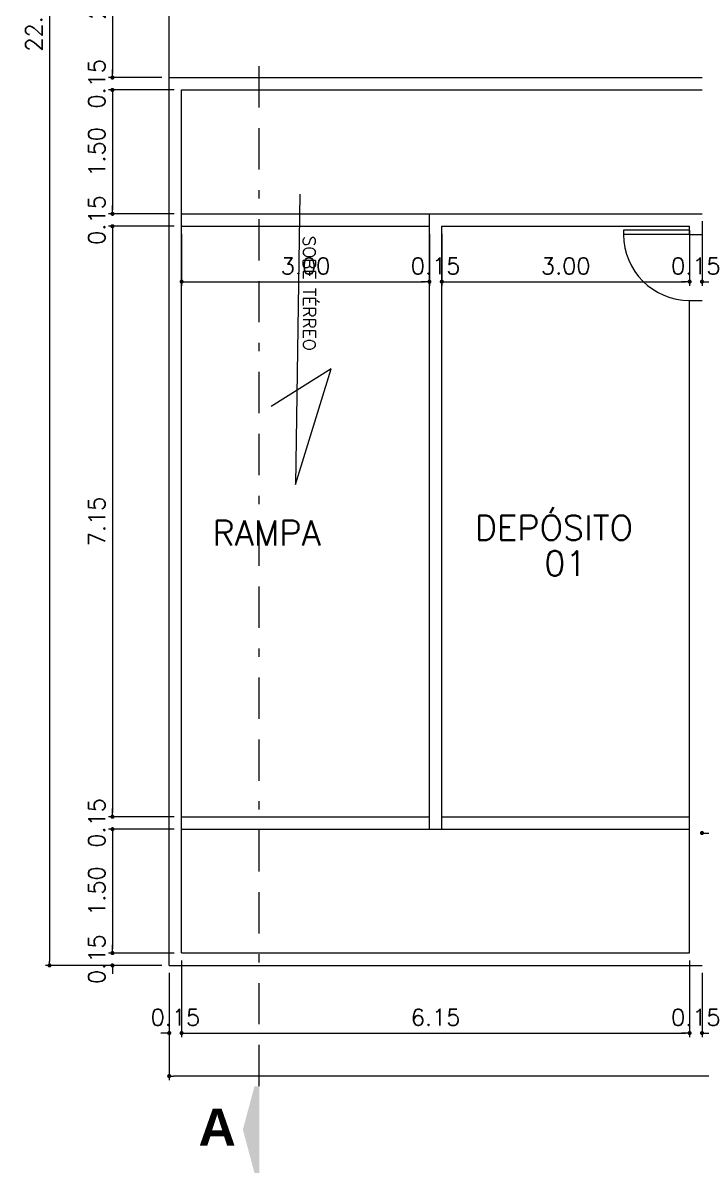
# Model space of a CAD drawing. Extents: x -151 to -2, y -18 to 162.
# Drawn here: x -149.48 to -141.26, y 95.77 to 109.7 of the extents above; entities that cross this region are included whole.
import ezdxf

# ---------------------------------------------------------------- set-up
doc = ezdxf.new("R2010")
doc.units = 0
doc.header["$MEASUREMENT"] = 0
doc.linetypes.add('BORDER', pattern=[1.75, 0.5, -0.25, 0.5, -0.25, 0, -0.25])
doc.layers.get('0').update_dxf_attribs({"linetype": 'CONTINUOUS'})
doc.layers.get('DEFPOINTS').update_dxf_attribs({"linetype": 'CONTINUOUS'})
for name, color, linetype in [('ALVENARIA', 7, 'CONTINUOUS'), ('ALVENARIA1', 44, 'CONTINUOUS'), ('CORTE', 6, 'CONTINUOUS'), ('COTA', 1, 'CONTINUOUS'), ('JAPOR', 142, 'CONTINUOUS'), ('TEXTO2', 40, 'CONTINUOUS'), ('TEXTO4', 4, 'CONTINUOUS'), ('TEXTO5', 5, 'CONTINUOUS')]:
    doc.layers.add(name, color=color, linetype=linetype)
doc.styles.add('SANSSERIFBOLD', font='sasb____.pfb')
doc.styles.add('SIMPLEX', font='SIMPLEX.SHX')
doc.styles.get("Standard").update_dxf_attribs({"font": 'TXT.shx', "height": 0.2})
doc.dimstyles.new('DIM100', dxfattribs={"dimtxt": 0.18, "dimasz": 0.05, "dimexe": 0.05, "dimexo": 0.09, "dimgap": 0.09, "dimtad": 1, "dimzin": 0, "dimdsep": 46, "dimtxsty": 'Standard', "dimblk": 'DOT', "dimblk1": 'DOT', "dimblk2": 'DOT', "dimsah": 1, "dimcen": 0.09, "dimadec": 0, "dimazin": 0, "dimtfac": 1, "dimtix": 1, "dimtofl": 0, "dimtmove": 2, "dimatfit": 3, "dimldrblk": 'DOT', "dimfxl": 1, "dimtolj": 1, "dimtzin": 0, "dimarcsym": 0})

# ---------------------------------------------------------------- blocks, each defined once
blk = doc.blocks.new('SETA')
at = {"layer": 'COTA'}
for points in [[(-150, 0), (0, 0), (-75, 28.2)], [(-150, 0), (-75, 28.2), (-150, 8.1)], [(-75, 28.2), (0, 0), (0, 8.1)]]:
    blk.add_solid(points, dxfattribs=at)
blk = doc.blocks.new('DOT')
at = {"layer": 'ALVENARIA', "color": 0, "linetype": 'ByBlock'}
blk.add_line((-0.5, 0), (-1, 0), dxfattribs=at)
at = {"layer": 'ALVENARIA', "color": 0, "linetype": 'ByBlock', "const_width": 0.5}
blk.add_lwpolyline([(-0.25, 0, 1), (0.25, 0, 1)], format="xyb", close=True, dxfattribs=at)
blk = doc.blocks.new('*D83')
at = {"color": 0, "linetype": 'ByBlock'}
for p, q in [((-149.395, 79.612), (-149.395, 77.712)), ((-148.798, 77.662), (-149.445, 77.662))]:
    blk.add_line(p, q, dxfattribs=at)
at = {"layer": 'DEFPOINTS', "color": 0, "linetype": 'ByBlock'}
for p in [(-148.708, 79.662), (-149.395, 77.662), (-148.708, 77.662)]:
    blk.add_point(p, dxfattribs=at)
at = {"color": 0, "linetype": 'ByBlock', "xscale": 0.05, "yscale": 0.05, "zscale": 0.05}
for p, rotation in [((-149.395, 79.662), 90), ((-149.395, 77.662), 270)]:
    blk.add_blockref('DOT', p, dxfattribs=dict(at, rotation=rotation))
at = {"color": 0, "linetype": 'ByBlock', "insert": (-149.585, 78.662), "char_height": 0.2, "attachment_point": 5, "rotation": 90}
blk.add_mtext('\\A1;2.00', dxfattribs=at)
blk = doc.blocks.new('*D84')
at = {"color": 0, "linetype": 'ByBlock'}
for p, q in [((-149.395, 77.712), (-149.395, 77.762)), ((-148.648, 77.512), (-149.445, 77.512)), ((-149.395, 77.462), (-149.395, 77.412))]:
    blk.add_line(p, q, dxfattribs=at)
at = {"layer": 'DEFPOINTS', "color": 0, "linetype": 'ByBlock'}
for p in [(-148.708, 77.662), (-149.395, 77.512), (-148.558, 77.512)]:
    blk.add_point(p, dxfattribs=at)
at = {"color": 0, "linetype": 'ByBlock', "xscale": 0.05, "yscale": 0.05, "zscale": 0.05}
for p, rotation in [((-149.395, 77.662), 270), ((-149.395, 77.512), 90)]:
    blk.add_blockref('DOT', p, dxfattribs=dict(at, rotation=rotation))
at = {"color": 0, "linetype": 'ByBlock', "insert": (-149.585, 77.587), "char_height": 0.2, "attachment_point": 5, "rotation": 90}
blk.add_mtext('\\A1;0.15', dxfattribs=at)
blk = doc.blocks.new('*D85')
at = {"color": 0, "linetype": 'ByBlock'}
for p, q in [((-149.395, 77.462), (-149.395, 76.062)), ((-148.648, 76.012), (-149.445, 76.012))]:
    blk.add_line(p, q, dxfattribs=at)
at = {"layer": 'DEFPOINTS', "color": 0, "linetype": 'ByBlock'}
for p in [(-148.558, 77.512), (-149.395, 76.012), (-148.558, 76.012)]:
    blk.add_point(p, dxfattribs=at)
at = {"color": 0, "linetype": 'ByBlock', "xscale": 0.05, "yscale": 0.05, "zscale": 0.05}
for p, rotation in [((-149.395, 77.512), 90), ((-149.395, 76.012), 270)]:
    blk.add_blockref('DOT', p, dxfattribs=dict(at, rotation=rotation))
at = {"color": 0, "linetype": 'ByBlock', "insert": (-149.585, 76.762), "char_height": 0.2, "attachment_point": 5, "rotation": 90}
blk.add_mtext('\\A1;1.50', dxfattribs=at)
blk = doc.blocks.new('*D86')
at = {"color": 0, "linetype": 'ByBlock'}
for p, q in [((-149.395, 76.062), (-149.395, 76.112)), ((-148.648, 75.862), (-149.445, 75.862)), ((-149.395, 75.812), (-149.395, 75.762))]:
    blk.add_line(p, q, dxfattribs=at)
at = {"layer": 'DEFPOINTS', "color": 0, "linetype": 'ByBlock'}
for p in [(-148.558, 76.012), (-149.395, 75.862), (-148.558, 75.862)]:
    blk.add_point(p, dxfattribs=at)
at = {"color": 0, "linetype": 'ByBlock', "xscale": 0.05, "yscale": 0.05, "zscale": 0.05}
for p, rotation in [((-149.395, 76.012), 270), ((-149.395, 75.862), 90)]:
    blk.add_blockref('DOT', p, dxfattribs=dict(at, rotation=rotation))
at = {"color": 0, "linetype": 'ByBlock', "insert": (-149.585, 75.937), "char_height": 0.2, "attachment_point": 5, "rotation": 90}
blk.add_mtext('\\A1;0.15', dxfattribs=at)
blk = doc.blocks.new('*D87')
at = {"color": 0, "linetype": 'ByBlock'}
for p, q in [((-149.395, 75.812), (-149.395, 68.762)), ((-148.648, 68.712), (-149.445, 68.712))]:
    blk.add_line(p, q, dxfattribs=at)
at = {"layer": 'DEFPOINTS', "color": 0, "linetype": 'ByBlock'}
for p in [(-148.558, 75.862), (-149.395, 68.712), (-148.558, 68.712)]:
    blk.add_point(p, dxfattribs=at)
at = {"color": 0, "linetype": 'ByBlock', "xscale": 0.05, "yscale": 0.05, "zscale": 0.05}
for p, rotation in [((-149.395, 75.862), 90), ((-149.395, 68.712), 270)]:
    blk.add_blockref('DOT', p, dxfattribs=dict(at, rotation=rotation))
at = {"color": 0, "linetype": 'ByBlock', "insert": (-149.585, 72.287), "char_height": 0.2, "attachment_point": 5, "rotation": 90}
blk.add_mtext('\\A1;7.15', dxfattribs=at)
blk = doc.blocks.new('*D88')
at = {"color": 0, "linetype": 'ByBlock'}
for p, q in [((-149.395, 68.762), (-149.395, 68.812)), ((-148.648, 68.562), (-149.445, 68.562)), ((-149.395, 68.512), (-149.395, 68.462))]:
    blk.add_line(p, q, dxfattribs=at)
at = {"layer": 'DEFPOINTS', "color": 0, "linetype": 'ByBlock'}
for p in [(-148.558, 68.712), (-149.395, 68.562), (-148.558, 68.562)]:
    blk.add_point(p, dxfattribs=at)
at = {"color": 0, "linetype": 'ByBlock', "xscale": 0.05, "yscale": 0.05, "zscale": 0.05}
for p, rotation in [((-149.395, 68.712), 270), ((-149.395, 68.562), 90)]:
    blk.add_blockref('DOT', p, dxfattribs=dict(at, rotation=rotation))
at = {"color": 0, "linetype": 'ByBlock', "insert": (-149.585, 68.637), "char_height": 0.2, "attachment_point": 5, "rotation": 90}
blk.add_mtext('\\A1;0.15', dxfattribs=at)
blk = doc.blocks.new('*D89')
at = {"color": 0, "linetype": 'ByBlock'}
for p, q in [((-149.395, 68.512), (-149.395, 67.112)), ((-148.648, 67.062), (-149.445, 67.062))]:
    blk.add_line(p, q, dxfattribs=at)
at = {"layer": 'DEFPOINTS', "color": 0, "linetype": 'ByBlock'}
for p in [(-148.558, 68.562), (-149.395, 67.062), (-148.558, 67.062)]:
    blk.add_point(p, dxfattribs=at)
at = {"color": 0, "linetype": 'ByBlock', "xscale": 0.05, "yscale": 0.05, "zscale": 0.05}
for p, rotation in [((-149.395, 68.562), 90), ((-149.395, 67.062), 270)]:
    blk.add_blockref('DOT', p, dxfattribs=dict(at, rotation=rotation))
at = {"color": 0, "linetype": 'ByBlock', "insert": (-149.585, 67.812), "char_height": 0.2, "attachment_point": 5, "rotation": 90}
blk.add_mtext('\\A1;1.50', dxfattribs=at)
blk = doc.blocks.new('*D90')
at = {"color": 0, "linetype": 'ByBlock'}
for p, q in [((-149.395, 67.112), (-149.395, 67.162)), ((-148.798, 66.912), (-149.445, 66.912)), ((-149.395, 66.862), (-149.395, 66.812))]:
    blk.add_line(p, q, dxfattribs=at)
at = {"layer": 'DEFPOINTS', "color": 0, "linetype": 'ByBlock'}
for p in [(-148.558, 67.062), (-149.395, 66.912), (-148.708, 66.912)]:
    blk.add_point(p, dxfattribs=at)
at = {"color": 0, "linetype": 'ByBlock', "xscale": 0.05, "yscale": 0.05, "zscale": 0.05}
for p, rotation in [((-149.395, 67.062), 270), ((-149.395, 66.912), 90)]:
    blk.add_blockref('DOT', p, dxfattribs=dict(at, rotation=rotation))
at = {"color": 0, "linetype": 'ByBlock', "insert": (-149.585, 66.987), "char_height": 0.2, "attachment_point": 5, "rotation": 90}
blk.add_mtext('\\A1;0.15', dxfattribs=at)
blk = doc.blocks.new('*D91')
at = {"color": 0, "linetype": 'ByBlock'}
for p, q in [((-148.798, 89.812), (-150.207, 89.812)), ((-150.157, 89.762), (-150.157, 66.962)), ((-148.798, 66.912), (-150.207, 66.912))]:
    blk.add_line(p, q, dxfattribs=at)
at = {"layer": 'DEFPOINTS', "color": 0, "linetype": 'ByBlock'}
for p in [(-148.708, 89.812), (-150.157, 66.912), (-148.708, 66.912)]:
    blk.add_point(p, dxfattribs=at)
at = {"color": 0, "linetype": 'ByBlock', "xscale": 0.05, "yscale": 0.05, "zscale": 0.05}
for p, rotation in [((-150.157, 89.812), 90), ((-150.157, 66.912), 270)]:
    blk.add_blockref('DOT', p, dxfattribs=dict(at, rotation=rotation))
at = {"color": 0, "linetype": 'ByBlock', "insert": (-150.347, 78.362), "char_height": 0.2, "attachment_point": 5, "rotation": 90}
blk.add_mtext('\\A1;22.90', dxfattribs=at)
blk = doc.blocks.new('*D92')
at = {"color": 0, "linetype": 'ByBlock'}
for p, q in [((-148.558, 75.772), (-148.558, 75.141)), ((-145.558, 75.772), (-145.558, 75.141)), ((-148.508, 75.191), (-145.608, 75.191))]:
    blk.add_line(p, q, dxfattribs=at)
at = {"layer": 'DEFPOINTS', "color": 0, "linetype": 'ByBlock'}
for p in [(-148.558, 75.862), (-145.558, 75.862), (-145.558, 75.191)]:
    blk.add_point(p, dxfattribs=at)
at = {"color": 0, "linetype": 'ByBlock', "xscale": 0.05, "yscale": 0.05, "zscale": 0.05, "rotation": 180}
blk.add_blockref('DOT', (-148.558, 75.191), dxfattribs=at)
at = {"color": 0, "linetype": 'ByBlock', "xscale": 0.05, "yscale": 0.05, "zscale": 0.05}
blk.add_blockref('DOT', (-145.558, 75.191), dxfattribs=at)
at = {"color": 0, "linetype": 'ByBlock', "insert": (-147.058, 75.381), "char_height": 0.2, "attachment_point": 5}
blk.add_mtext('\\A1;3.00', dxfattribs=at)
blk = doc.blocks.new('*D93')
at = {"color": 0, "linetype": 'ByBlock'}
for p, q in [((-145.408, 75.772), (-145.408, 75.141)), ((-145.608, 75.191), (-145.658, 75.191)), ((-145.358, 75.191), (-145.308, 75.191))]:
    blk.add_line(p, q, dxfattribs=at)
at = {"layer": 'DEFPOINTS', "color": 0, "linetype": 'ByBlock'}
for p in [(-145.558, 75.862), (-145.408, 75.862), (-145.408, 75.191)]:
    blk.add_point(p, dxfattribs=at)
at = {"color": 0, "linetype": 'ByBlock', "xscale": 0.05, "yscale": 0.05, "zscale": 0.05}
blk.add_blockref('DOT', (-145.558, 75.191), dxfattribs=at)
at = {"color": 0, "linetype": 'ByBlock', "xscale": 0.05, "yscale": 0.05, "zscale": 0.05, "rotation": 180}
blk.add_blockref('DOT', (-145.408, 75.191), dxfattribs=at)
at = {"color": 0, "linetype": 'ByBlock', "insert": (-145.483, 75.381), "char_height": 0.2, "attachment_point": 5}
blk.add_mtext('\\A1;0.15', dxfattribs=at)
blk = doc.blocks.new('*D94')
at = {"color": 0, "linetype": 'ByBlock'}
for p, q in [((-142.408, 75.772), (-142.408, 75.141)), ((-145.358, 75.191), (-142.458, 75.191))]:
    blk.add_line(p, q, dxfattribs=at)
at = {"layer": 'DEFPOINTS', "color": 0, "linetype": 'ByBlock'}
for p in [(-145.408, 75.862), (-142.408, 75.862), (-142.408, 75.191)]:
    blk.add_point(p, dxfattribs=at)
at = {"color": 0, "linetype": 'ByBlock', "xscale": 0.05, "yscale": 0.05, "zscale": 0.05, "rotation": 180}
blk.add_blockref('DOT', (-145.408, 75.191), dxfattribs=at)
at = {"color": 0, "linetype": 'ByBlock', "xscale": 0.05, "yscale": 0.05, "zscale": 0.05}
blk.add_blockref('DOT', (-142.408, 75.191), dxfattribs=at)
at = {"color": 0, "linetype": 'ByBlock', "insert": (-143.908, 75.381), "char_height": 0.2, "attachment_point": 5}
blk.add_mtext('\\A1;3.00', dxfattribs=at)
blk = doc.blocks.new('*D95')
at = {"color": 0, "linetype": 'ByBlock'}
for p, q in [((-142.258, 75.922), (-142.258, 75.141)), ((-142.458, 75.191), (-142.508, 75.191)), ((-142.208, 75.191), (-142.158, 75.191))]:
    blk.add_line(p, q, dxfattribs=at)
at = {"layer": 'DEFPOINTS', "color": 0, "linetype": 'ByBlock'}
for p in [(-142.258, 76.012), (-142.408, 75.862), (-142.258, 75.191)]:
    blk.add_point(p, dxfattribs=at)
at = {"color": 0, "linetype": 'ByBlock', "xscale": 0.05, "yscale": 0.05, "zscale": 0.05}
blk.add_blockref('DOT', (-142.408, 75.191), dxfattribs=at)
at = {"color": 0, "linetype": 'ByBlock', "xscale": 0.05, "yscale": 0.05, "zscale": 0.05, "rotation": 180}
blk.add_blockref('DOT', (-142.258, 75.191), dxfattribs=at)
at = {"color": 0, "linetype": 'ByBlock', "insert": (-142.333, 75.381), "char_height": 0.2, "attachment_point": 5}
blk.add_mtext('\\A1;0.15', dxfattribs=at)
blk = doc.blocks.new('*D203')
at = {"color": 0, "linetype": 'ByBlock'}
for p, q in [((-148.578, 66.972), (-148.578, 66.043)), ((-148.778, 66.093), (-148.828, 66.093)), ((-148.528, 66.093), (-148.478, 66.093))]:
    blk.add_line(p, q, dxfattribs=at)
at = {"layer": 'DEFPOINTS', "color": 0, "linetype": 'ByBlock'}
for p in [(-148.578, 67.062), (-148.728, 66.912), (-148.578, 66.093)]:
    blk.add_point(p, dxfattribs=at)
at = {"color": 0, "linetype": 'ByBlock', "xscale": 0.05, "yscale": 0.05, "zscale": 0.05}
blk.add_blockref('DOT', (-148.728, 66.093), dxfattribs=at)
at = {"color": 0, "linetype": 'ByBlock', "xscale": 0.05, "yscale": 0.05, "zscale": 0.05, "rotation": 180}
blk.add_blockref('DOT', (-148.578, 66.093), dxfattribs=at)
at = {"color": 0, "linetype": 'ByBlock', "insert": (-148.653, 66.283), "char_height": 0.2, "attachment_point": 5}
blk.add_mtext('\\A1;0.15', dxfattribs=at)
blk = doc.blocks.new('*D204')
at = {"color": 0, "linetype": 'ByBlock'}
for p, q in [((-142.428, 66.972), (-142.428, 66.043)), ((-148.528, 66.093), (-142.478, 66.093))]:
    blk.add_line(p, q, dxfattribs=at)
at = {"layer": 'DEFPOINTS', "color": 0, "linetype": 'ByBlock'}
for p in [(-148.578, 67.062), (-142.428, 67.062), (-142.428, 66.093)]:
    blk.add_point(p, dxfattribs=at)
at = {"color": 0, "linetype": 'ByBlock', "xscale": 0.05, "yscale": 0.05, "zscale": 0.05, "rotation": 180}
blk.add_blockref('DOT', (-148.578, 66.093), dxfattribs=at)
at = {"color": 0, "linetype": 'ByBlock', "xscale": 0.05, "yscale": 0.05, "zscale": 0.05}
blk.add_blockref('DOT', (-142.428, 66.093), dxfattribs=at)
at = {"color": 0, "linetype": 'ByBlock', "insert": (-145.503, 66.283), "char_height": 0.2, "attachment_point": 5}
blk.add_mtext('\\A1;6.15', dxfattribs=at)
blk = doc.blocks.new('*D205')
at = {"color": 0, "linetype": 'ByBlock'}
for p, q in [((-142.278, 66.822), (-142.278, 66.043)), ((-142.478, 66.093), (-142.528, 66.093)), ((-142.228, 66.093), (-142.178, 66.093))]:
    blk.add_line(p, q, dxfattribs=at)
at = {"layer": 'DEFPOINTS', "color": 0, "linetype": 'ByBlock'}
for p in [(-142.428, 67.062), (-142.278, 66.912), (-142.278, 66.093)]:
    blk.add_point(p, dxfattribs=at)
at = {"color": 0, "linetype": 'ByBlock', "xscale": 0.05, "yscale": 0.05, "zscale": 0.05}
blk.add_blockref('DOT', (-142.428, 66.093), dxfattribs=at)
at = {"color": 0, "linetype": 'ByBlock', "xscale": 0.05, "yscale": 0.05, "zscale": 0.05, "rotation": 180}
blk.add_blockref('DOT', (-142.278, 66.093), dxfattribs=at)
at = {"color": 0, "linetype": 'ByBlock', "insert": (-142.353, 66.283), "char_height": 0.2, "attachment_point": 5}
blk.add_mtext('\\A1;0.15', dxfattribs=at)
blk = doc.blocks.new('*D206')
at = {"color": 0, "linetype": 'ByBlock'}
for p, q in [((-138.978, 66.822), (-138.978, 66.043)), ((-142.228, 66.093), (-139.028, 66.093))]:
    blk.add_line(p, q, dxfattribs=at)
at = {"layer": 'DEFPOINTS', "color": 0, "linetype": 'ByBlock'}
for p in [(-142.278, 66.912), (-138.978, 66.912), (-138.978, 66.093)]:
    blk.add_point(p, dxfattribs=at)
at = {"color": 0, "linetype": 'ByBlock', "xscale": 0.05, "yscale": 0.05, "zscale": 0.05, "rotation": 180}
blk.add_blockref('DOT', (-142.278, 66.093), dxfattribs=at)
at = {"color": 0, "linetype": 'ByBlock', "xscale": 0.05, "yscale": 0.05, "zscale": 0.05}
blk.add_blockref('DOT', (-138.978, 66.093), dxfattribs=at)
at = {"color": 0, "linetype": 'ByBlock', "insert": (-140.628, 66.283), "char_height": 0.2, "attachment_point": 5}
blk.add_mtext('\\A1;3.30', dxfattribs=at)
blk = doc.blocks.new('*D234')
at = {"color": 0, "linetype": 'ByBlock'}
for p, q in [((-148.728, 66.822), (-148.728, 65.522)), ((-90.733, 65.572), (-148.678, 65.572))]:
    blk.add_line(p, q, dxfattribs=at)
at = {"layer": 'DEFPOINTS', "color": 0, "linetype": 'ByBlock'}
for p in [(-148.728, 66.912), (-90.683, 66.912), (-148.728, 65.572)]:
    blk.add_point(p, dxfattribs=at)
at = {"color": 0, "linetype": 'ByBlock', "xscale": 0.05, "yscale": 0.05, "zscale": 0.05, "rotation": 180}
blk.add_blockref('DOT', (-148.728, 65.572), dxfattribs=at)
at = {"color": 0, "linetype": 'ByBlock', "xscale": 0.05, "yscale": 0.05, "zscale": 0.05}
blk.add_blockref('DOT', (-90.683, 65.572), dxfattribs=at)
at = {"color": 0, "linetype": 'ByBlock', "insert": (-119.705, 65.762), "char_height": 0.2, "attachment_point": 5}
blk.add_mtext('\\A1;58.05', dxfattribs=at)
blk = doc.blocks.new('*D235')
at = {"color": 0, "linetype": 'ByBlock'}
for p, q in [((-140.128, 68.972), (-140.128, 68.465)), ((-142.228, 68.515), (-140.178, 68.515))]:
    blk.add_line(p, q, dxfattribs=at)
at = {"layer": 'DEFPOINTS', "color": 0, "linetype": 'ByBlock'}
for p in [(-142.278, 69.062), (-140.128, 69.062), (-140.128, 68.515)]:
    blk.add_point(p, dxfattribs=at)
at = {"color": 0, "linetype": 'ByBlock', "xscale": 0.05, "yscale": 0.05, "zscale": 0.05, "rotation": 180}
blk.add_blockref('DOT', (-142.278, 68.515), dxfattribs=at)
at = {"color": 0, "linetype": 'ByBlock', "xscale": 0.05, "yscale": 0.05, "zscale": 0.05}
blk.add_blockref('DOT', (-140.128, 68.515), dxfattribs=at)
at = {"color": 0, "linetype": 'ByBlock', "insert": (-141.203, 68.705), "char_height": 0.2, "attachment_point": 5}
blk.add_mtext('\\A1;2.15', dxfattribs=at)

msp = doc.modelspace()

# ---------------------------------------------------------------- linework, layer by layer
at = {"layer": 'ALVENARIA'}
for p, q in [((-147.707, 109.039), (-141.257, 109.039)), ((-147.707, 98.289), (-147.707, 109.039)), ((-147.557, 108.889), (-141.257, 108.889)), ((-147.557, 107.389), (-147.557, 108.889)), ((-147.557, 98.439), (-147.557, 107.389)), ((-144.557, 99.939), (-144.557, 107.389)), ((-144.407, 99.939), (-144.407, 107.239)), ((-141.407, 107.139), (-141.407, 107.239)), ((-141.407, 107.139), (-141.257, 107.139)), ((-141.407, 98.439), (-141.407, 106.339)), ((-141.407, 106.339), (-141.257, 106.339)), ((-145.046, 99.939), (-144.896, 99.939)), ((-147.557, 98.439), (-141.407, 98.439)), ((-147.557, 98.439), (-141.407, 98.439)), ((-147.707, 98.289), (-141.257, 98.289))]:
    msp.add_line(p, q, dxfattribs=at)
at = {"layer": 'ALVENARIA', "linetype": 'Continuous'}
for p, q in [((-144.557, 107.389), (-141.257, 107.389)), ((-144.407, 107.239), (-141.407, 107.239)), ((-144.557, 99.939), (-144.407, 99.939))]:
    msp.add_line(p, q, dxfattribs=at)
at = {"layer": 'ALVENARIA1', "linetype": 'Continuous'}
msp.add_line((-147.707, 109.039), (-147.707, 121.039), dxfattribs=at)
at = {"layer": 'ALVENARIA1'}
for p, q in [((-147.557, 107.389), (-144.557, 107.389)), ((-147.557, 107.239), (-144.557, 107.239)), ((-147.557, 100.089), (-144.557, 100.089)), ((-144.407, 100.089), (-141.407, 100.089)), ((-147.557, 99.939), (-144.557, 99.939)), ((-144.407, 99.939), (-141.407, 99.939))]:
    msp.add_line(p, q, dxfattribs=at)
at = {"layer": 'CORTE', "linetype": 'BORDER'}
msp.add_line((-146.618, 96.825), (-146.618, 109.414), dxfattribs=at)
at = {"layer": 'COTA'}
for p, q in [((-146.125, 107.627), (-146.179, 104.11)), ((-145.745, 105.51), (-146.473, 105.056)), ((-146.179, 104.11), (-145.745, 105.51))]:
    msp.add_line(p, q, dxfattribs=at)
at = {"layer": 'JAPOR'}
for p, q in [((-141.407, 107.189), (-142.207, 107.189)), ((-142.207, 107.189), (-142.207, 107.139)), ((-141.407, 107.139), (-142.207, 107.139)), ((-141.407, 107.189), (-141.407, 107.139))]:
    msp.add_line(p, q, dxfattribs=at)
msp.add_arc((-141.407, 107.139), 0.8, 180, 270, dxfattribs=at)

# ---------------------------------------------------------------- block references
at = {"layer": 'COTA', "xscale": 0.007, "yscale": 0.007, "zscale": 0.007, "rotation": 90}
msp.add_blockref('SETA', (-146.618, 96.825), dxfattribs=at)

# ---------------------------------------------------------------- texts
at = {"layer": 'TEXTO2', "style": 'SIMPLEX'}
msp.add_text('SOBE TÉRREO', height=0.15, rotation=270, dxfattribs=at).set_placement((-146.086, 107.121))
at = {"layer": 'TEXTO4', "style": 'SIMPLEX'}
for s, p in [('DEPÓSITO', (-144.008, 103.437)), ('RAMPA', (-147.183, 103.374)), (' 01', (-143.373, 103.007))]:
    msp.add_text(s, height=0.3, dxfattribs=at).set_placement(p)
at = {"layer": 'TEXTO5', "style": 'SANSSERIFBOLD'}
msp.add_text('A', height=0.45, dxfattribs=at).set_placement((-147.353, 96.104))

# ---------------------------------------------------------------- dimensions: what is measured, and where the dimension line sits
at = {"layer": 'COTA', "linetype": 'Continuous'}
dim = msp.add_linear_dim(base=(-149.156, 98.289), p1=(-147.707, 121.189), p2=(-147.707, 98.289), angle=90, dimstyle='DIM100', dxfattribs=at)
dim.commit()
dim.dimension.update_dxf_attribs({"geometry": '*D91', "text_midpoint": (-149.326, 109.739), "insert": (1.001, 31.376)})
for base, p1, p2, picture, middle in [((-148.394, 109.039), (-147.707, 111.039), (-147.707, 109.039), '*D83', (-148.564, 110.039)), ((-148.394, 108.889), (-147.707, 109.039), (-147.557, 108.889), '*D84', (-148.564, 108.964)), ((-148.394, 107.389), (-147.557, 108.889), (-147.557, 107.389), '*D85', (-148.564, 108.139)), ((-148.394, 107.239), (-147.557, 107.389), (-147.557, 107.239), '*D86', (-148.564, 107.314)), ((-148.394, 100.089), (-147.557, 107.239), (-147.557, 100.089), '*D87', (-148.564, 103.664)), ((-148.394, 99.939), (-147.557, 100.089), (-147.557, 99.939), '*D88', (-148.564, 100.014)), ((-148.394, 98.439), (-147.557, 99.939), (-147.557, 98.439), '*D89', (-148.564, 99.189)), ((-148.394, 98.289), (-147.557, 98.439), (-147.707, 98.289), '*D90', (-148.564, 98.364))]:
    dim = msp.add_linear_dim(base=base, p1=p1, p2=p2, angle=90, dimstyle='DIM100', override={"dimse1": 1}, dxfattribs=at)
    dim.commit()
    dim.dimension.update_dxf_attribs({"geometry": picture, "text_midpoint": middle, "insert": (1.001, 31.376)})
for base, p1, p2, override, picture, middle, set_off in [((-141.257, 106.568), (-141.407, 107.239), (-141.257, 107.389), {"dimse1": 1}, '*D95', (-141.312, 106.758), (1.001, 31.376)), ((-144.407, 106.568), (-144.557, 107.239), (-144.407, 107.239), {"dimse1": 1}, '*D93', (-144.462, 106.758), (1.001, 31.376)), ((-141.407, 106.568), (-144.407, 107.239), (-141.407, 107.239), {"dimse1": 1}, '*D94', (-142.887, 106.758), (1.001, 31.376)), ((-139.107, 99.891), (-141.257, 100.439), (-139.107, 100.439), {"dimtxt": 0.09, "dimsah": 0, "dimse1": 1}, '*D235', (-140.182, 100.081), (1.021, 31.376)), ((-147.557, 97.469), (-147.707, 98.289), (-147.557, 98.439), {"dimtxt": 0.09, "dimsah": 0, "dimse1": 1}, '*D203', (-147.632, 97.659), (1.021, 31.376)), ((-141.407, 97.469), (-147.557, 98.439), (-141.407, 98.439), {"dimtxt": 0.09, "dimsah": 0, "dimse1": 1}, '*D204', (-144.482, 97.659), (1.021, 31.376)), ((-141.257, 97.469), (-141.407, 98.439), (-141.257, 98.289), {"dimtxt": 0.09, "dimsah": 0, "dimse1": 1}, '*D205', (-141.332, 97.659), (1.021, 31.376)), ((-147.707128664, 96.948078174), (-89.662128664, 98.288790307), (-147.707128664, 98.288790307), {"dimtxt": 0.09, "dimsah": 0, "dimse1": 1}, '*D234', (-118.684628664, 97.138078174), (1.020847974, 31.376418831)), ((-137.957, 97.469), (-141.257, 98.289), (-137.957, 98.289), {"dimtxt": 0.09, "dimsah": 0, "dimse1": 1}, '*D206', (-139.607, 97.659), (1.021, 31.376))]:
    dim = msp.add_linear_dim(base=base, p1=p1, p2=p2, dimstyle='DIM100', override=override, dxfattribs=at)
    dim.commit()
    dim.dimension.update_dxf_attribs({"geometry": picture, "text_midpoint": middle, "insert": set_off})
dim = msp.add_linear_dim(base=(-144.557, 106.568), p1=(-147.557, 107.239), p2=(-144.557, 107.239), dimstyle='DIM100', dxfattribs=at)
dim.commit()
dim.dimension.update_dxf_attribs({"geometry": '*D92', "text_midpoint": (-146.037, 106.758), "insert": (1.001, 31.376)})

doc.saveas('drawing.dxf')
